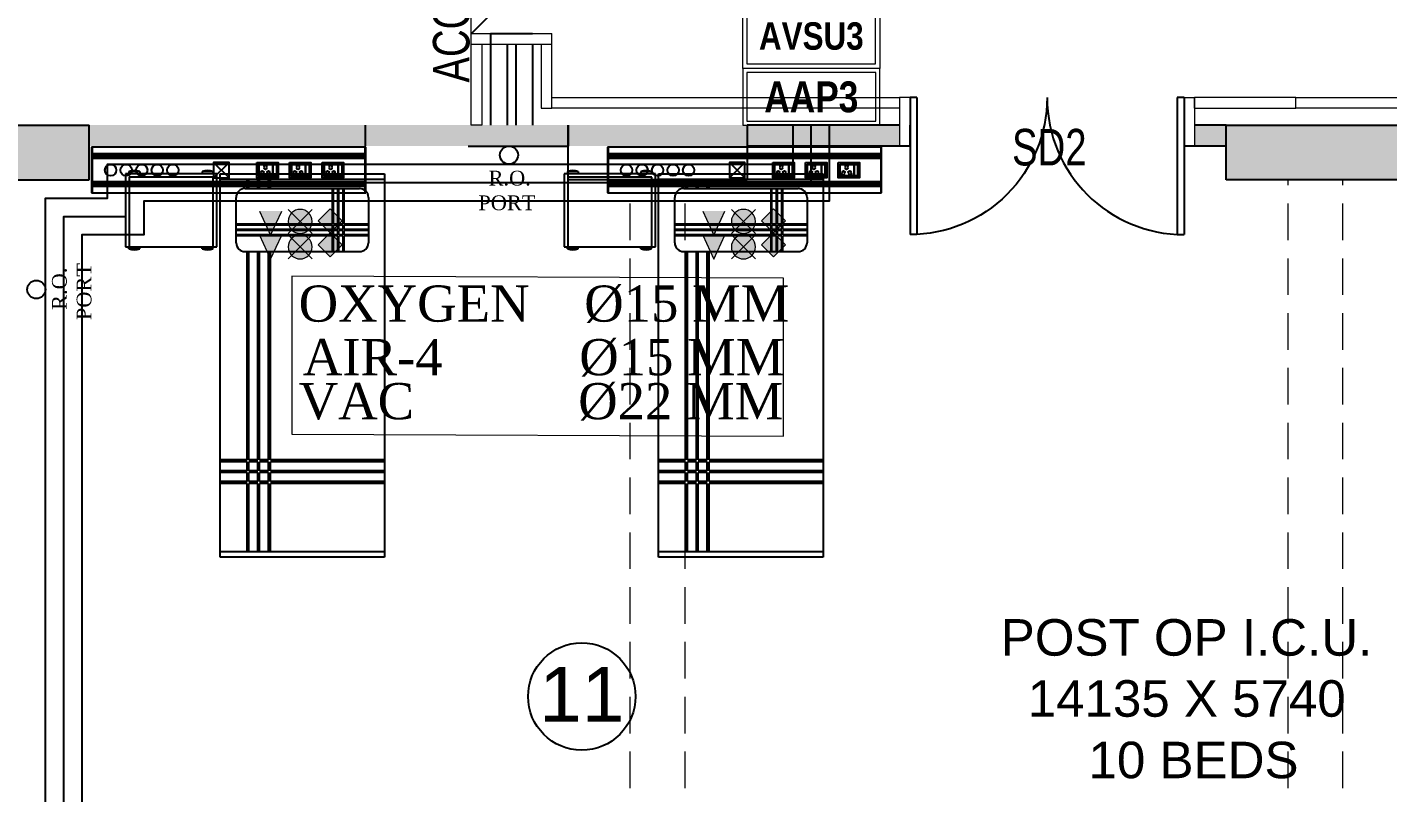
# Model space of a CAD drawing. Header units: metres. Extents: x 11749222 to 11901021, y -3863762 to -3708780.
# Drawn here: x 11797258 to 11804703, y -3828137 to -3823946 of the extents above; entities that cross this region are included whole.
import ezdxf
from ezdxf.enums import TextEntityAlignment as Align

# ---------------------------------------------------------------- set-up
doc = ezdxf.new("R2010")
doc.units = ezdxf.units.M
doc.header["$MEASUREMENT"] = 0
doc.linetypes.add('HIDDEN', pattern=[0.375, 0.25, -0.125])
doc.layers.get('0').update_dxf_attribs({"color": 251, "linetype": 'CONTINUOUS'})
for name, color, linetype, lineweight in [('0.0', 251, 'CONTINUOUS', 0), ('MEDI AIR-4', 6, 'CONTINUOUS', 25), ('MEDI O2', 3, 'CONTINUOUS', 25), ('MEDI VAC', 1, 'CONTINUOUS', 25), ('MGPS', 123, 'CONTINUOUS', 13), ('OT TEXT', 251, 'CONTINUOUS', 5), ('WALL PANEL', 7, 'CONTINUOUS', 15)]:
    doc.layers.add(name, color=color, linetype=linetype, lineweight=lineweight)
for name, color, linetype in [('BEAM', 251, 'CONTINUOUS'), ('HATCH', 251, 'CONTINUOUS'), ('HS', 251, 'CONTINUOUS'), ('MEDI AAP', 206, 'CONTINUOUS'), ('MEDI VB', 156, 'CONTINUOUS')]:
    doc.layers.add(name, color=color, linetype=linetype)
doc.styles.add('ARIAL', font='arial.ttf', dxfattribs={"width": 0.75})
doc.styles.add('Scale M 75', font='times.ttf', dxfattribs={"height": 125})
doc.styles.get("Standard").update_dxf_attribs({"font": 'arial.ttf'})
doc.styles.add('STYLE1', font='ARIALNB.TTF')

# ---------------------------------------------------------------- blocks, each defined once
blk = doc.blocks.new('A$C04586E02')
at = {"layer": 'MEDI AIR-4', "lineweight": 15}
h = blk.add_hatch(color=256, dxfattribs=at)
h.dxf.hatch_style = 1
h.paths.add_polyline_path([(2946, 1220), (1726, 0), (2946, -1220, 0.1989124), (3451, 0, 0.1989124)])
h.paths.add_polyline_path([(1726, 0), (505, -1220, 0.4142136), (2946, -1220)])
h.paths.add_polyline_path([(505, 1220, 0.1989124), (0, 0, 0.1989124), (505, -1220), (1726, 0)])
h.paths.add_polyline_path([(2946, 1220, 0.4142136), (505, 1220), (1726, 0)])
for p, q in [((0, 1726), (3451, -1726)), ((3451, 1726), (0, -1726))]:
    blk.add_line(p, q, dxfattribs=at)
blk.add_circle((1726, 0), 1726, dxfattribs=at)
blk = doc.blocks.new('A$C1A766040')
at = {"layer": 'MEDI VAC', "lineweight": 15}
h = blk.add_hatch(color=256, dxfattribs=at)
h.dxf.hatch_style = 1
h.paths.add_polyline_path([(1726, -1726), (3451, 0), (1726, 1726), (0, 0)])
for p, q in [((1726, 1726), (0, 0)), ((0, 0), (1726, -1726)), ((3451, 0), (1726, 1726)), ((1726, -1726), (3451, 0))]:
    blk.add_line(p, q, dxfattribs=at)
blk = doc.blocks.new('A$C6CEF60F2')
at = {"layer": 'MEDI O2', "lineweight": 15}
h = blk.add_hatch(color=256, dxfattribs=at)
h.dxf.hatch_style = 1
h.paths.add_polyline_path([(0, 1587), (0, -1587), (3451, 0)])
for p, q in [((0, 1587, 0), (3451, 0, 0)), ((3451, 0, 0), (0, -1587, 0))]:
    blk.add_line(p, q, dxfattribs=at)
blk = doc.blocks.new('A$C32ed8d13')
at = {"color": 196, "lineweight": -2, "ltscale": 30}
for p, q in [((1500.3, 250), (0, 250)), ((0, 250), (0, 0)), ((3, 250), (3, 0)), ((1497.3, 0), (1497.3, 250)), ((1500.3, 0), (1500.3, 250)), ((1497.3, 215.1), (3, 215.1)), ((1497.3, 211.6), (3, 211.6)), ((1497.3, 202.6), (3, 202.6)), ((1497.3, 201), (3, 201)), ((1497.3, 191.6), (3, 191.6)), ((1497.3, 188.1), (3, 188.1)), ((990.5, 156.7), (990.5, 93.3)), ((992.1, 156.7), (992.1, 93.3)), ((1011, 156.7), (1011, 93.3)), ((1169.2, 156.7), (1169.2, 93.3)), ((1170.8, 156.7), (1170.8, 93.3)), ((1189.7, 156.7), (1189.7, 93.3)), ((1347.9, 156.7), (1347.9, 93.3)), ((1349.5, 156.7), (1349.5, 93.3)), ((1368.4, 156.7), (1368.4, 93.3)), ((0, 0), (1500.3, 0)), ((1497.3, 61.9), (3, 61.9)), ((1497.3, 58.4), (3, 58.4)), ((1497.3, 49), (3, 49)), ((1497.3, 47.4), (3, 47.4)), ((1497.3, 38.4), (3, 38.4)), ((1497.3, 34.9), (3, 34.9))]:
    blk.add_line(p, q, dxfattribs=at)
for points in [[(667.4, 82.4), (752.4, 82.4), (752.4, 167.4), (667.4, 167.4)], [(914.8, 158.2), (1012.1, 158.2), (1012.1, 91.8), (914.8, 91.8)], [(1093.5, 158.2), (1190.8, 158.2), (1190.8, 91.8), (1093.5, 91.8)], [(1272.2, 158.2), (1369.5, 158.2), (1369.5, 91.8), (1272.2, 91.8)]]:
    blk.add_lwpolyline(points, close=True, dxfattribs=at)
for points in [[(752.4, 167.4), (667.4, 82.4)], [(667.4, 167.4), (752.4, 82.4)], [(904.6, 167.5), (1021.1, 167.5), (1021.1, 82.5), (904.6, 82.5), (904.6, 167.5)], [(990.5, 93.3), (916.4, 93.3), (916.4, 156.7), (990.5, 156.7)], [(992.1, 156.7), (1011, 156.7)], [(1083.3, 167.5), (1199.8, 167.5), (1199.8, 82.5), (1083.3, 82.5), (1083.3, 167.5)], [(1169.2, 93.3), (1095.1, 93.3), (1095.1, 156.7), (1169.2, 156.7)], [(1170.8, 156.7), (1189.7, 156.7)], [(1262, 167.5), (1378.5, 167.5), (1378.5, 82.5), (1262, 82.5), (1262, 167.5)], [(1347.9, 93.3), (1273.8, 93.3), (1273.8, 156.7), (1347.9, 156.7)], [(1349.5, 156.7), (1368.4, 156.7)], [(1011, 93.3), (992.1, 93.3)], [(1189.7, 93.3), (1170.8, 93.3)], [(1368.4, 93.3), (1349.5, 93.3)]]:
    blk.add_lwpolyline(points, dxfattribs=at)
for centre in [(104.2, 125), (189.2, 125), (274.2, 125), (359.2, 125), (444.2, 125)]:
    blk.add_circle(centre, 31, dxfattribs=at)
at = {"color": 196, "lineweight": -2, "ltscale": 30, "extrusion": (-1.18329e-30, -1.33227e-15, -1)}
for centre in [(950.9, 146.9), (1129.6, 146.9), (1308.3, 146.9)]:
    blk.add_ellipse(centre, major_axis=(4.77, 4.77), ratio=1, start_param=2.986247, end_param=8.009328, dxfattribs=at)
at = {"color": 196, "lineweight": -2, "ltscale": 30, "extrusion": (-7.88861e-31, -1.33227e-15, -1)}
for centre in [(930.5, 104.2), (1109.2, 104.2), (1287.9, 104.2)]:
    blk.add_ellipse(centre, major_axis=(4.77, 4.77), ratio=1, start_param=0.263361, end_param=5.282755, dxfattribs=at)
at = {"color": 196, "lineweight": -2, "ltscale": 30, "extrusion": (-3.9443e-31, -1.33227e-15, -1)}
for centre in [(934.9, 114.2), (1113.6, 114.2), (1292.3, 114.2)]:
    blk.add_ellipse(centre, major_axis=(-4.77, 4.77), ratio=1, start_param=4.97575, end_param=9.995144, dxfattribs=at)
at = {"color": 196, "lineweight": -2, "ltscale": 30, "extrusion": (-1.47911e-30, -1.33227e-15, -1)}
for centre in [(950.9, 136), (1129.6, 136), (1308.3, 136)]:
    blk.add_ellipse(centre, major_axis=(-4.77, 4.77), ratio=1, start_param=1.41545, end_param=6.438531, dxfattribs=at)
at = {"color": 196, "lineweight": -2, "ltscale": 30, "extrusion": (6.90253e-31, -1.33227e-15, -1)}
for centre in [(966.8, 114.2), (1145.5, 114.2)]:
    blk.add_ellipse(centre, major_axis=(4.77, 4.77), ratio=1, start_param=2.571226, end_param=7.59062, dxfattribs=at)
at = {"color": 196, "lineweight": -2, "ltscale": 30, "extrusion": (1.97215e-31, -1.33227e-15, -1)}
for centre, start_param, end_param in [((971.3, 104.2), -0.570366, 4.449028), ((1149.9, 104.2), -0.570366, 4.449028), ((1324.2, 114.2), 2.571226, 7.59062), ((1328.6, 104.2), -0.570366, 4.449028)]:
    blk.add_ellipse(centre, major_axis=(4.77, 4.77), ratio=1, start_param=start_param, end_param=end_param, dxfattribs=at)
blk = doc.blocks.new('A$C256F265E')
at = {"layer": 'MEDI AAP', "color": 165, "lineweight": 15, "ltscale": 0.8, "true_color": 0x5e67af, "elevation": 381.1}
blk.add_lwpolyline([(0, 0), (750, 0), (750, 308.6), (0, 308.6), (0, 0)], dxfattribs=at)
blk.add_lwpolyline([(728.7, 287.3), (21.3, 287.3), (21.3, 21.3), (728.7, 21.3)], close=True, dxfattribs=at)
at = {"layer": 'MEDI VB', "color": 5, "lineweight": 15, "ltscale": 0.8, "elevation": 381.1}
for points in [[(750, 308.6), (0, 308.6), (0, 665.8), (750, 665.8)], [(725.3, 333.3), (24.7, 333.3), (24.7, 641.1), (725.3, 641.1)]]:
    blk.add_lwpolyline(points, close=True, dxfattribs=at)
at = {"layer": 'MEDI AAP', "color": 165, "lineweight": 15, "true_color": 0x5e67af, "style": 'STYLE1'}
blk.add_text('AAP3', height=168.51, rotation=0, dxfattribs=at).set_placement((375, 154.3, 381.1), align=Align.MIDDLE_CENTER)
at = {"layer": 'MEDI VB', "color": 5, "lineweight": 15, "ltscale": 0.8, "style": 'STYLE1'}
blk.add_text('AVSU3', height=150, rotation=0, dxfattribs=at).set_placement((375, 487.2, 381.1), align=Align.MIDDLE_CENTER)

msp = doc.modelspace()

# ---------------------------------------------------------------- hatches: boundary and pattern name
at = {"layer": 'HATCH', "ltscale": 500}
h = msp.add_hatch(color=251, dxfattribs=at)
h.dxf.hatch_style = 1
h.paths.add_polyline_path([(11782733.1, -3820581.8), (11783033.1, -3820581.8), (11783033.1, -3821481.8), (11782733.1, -3821481.8)])
h.paths.add_polyline_path([(11826143.1, -3824446.8), (11827043.1, -3824446.8), (11827043.1, -3824746.8), (11826143.1, -3824746.8)])
h.paths.add_polyline_path([(11800558.1, -3830511.8), (11800858.1, -3830511.8), (11800858.1, -3831411.8), (11800558.1, -3831411.8)])
h.paths.add_polyline_path([(11822943.1, -3830511.8), (11823543.1, -3830511.8), (11823543.1, -3830811.8), (11822943.1, -3830811.8)])
h.paths.add_polyline_path([(11779303.1, -3812391.8), (11780053.1, -3812391.8), (11780053.1, -3812691.8), (11779303.1, -3812691.8)])
h.paths.add_polyline_path([(11779303.1, -3815921.8), (11780203.1, -3815921.8), (11780203.1, -3816221.8), (11779303.1, -3816221.8)])
h.paths.add_polyline_path([(11816284.8, -3830411.8), (11817113.1, -3830411.8), (11817113.1, -3830711.8), (11816284.8, -3830711.8)])
h.paths.add_polyline_path([(11792528.1, -3829811.8), (11792828.1, -3829811.8), (11792828.1, -3830711.8), (11792528.1, -3830711.8)])
h.paths.add_polyline_path([(11786358.1, -3829961.8), (11786658.1, -3829961.8), (11786658.1, -3830711.8), (11786358.1, -3830711.8)])
h.paths.add_polyline_path([(11786033.1, -3830736.8), (11786333.1, -3830736.8), (11786333.1, -3831486.8), (11786033.1, -3831486.8)])
h.paths.add_polyline_path([(11779303.1, -3801521.8), (11780053.1, -3801521.8), (11780053.1, -3801821.8), (11779303.1, -3801821.8)])
h.paths.add_polyline_path([(11826143.1, -3801521.8), (11827043.1, -3801521.8), (11827043.1, -3801821.8), (11826143.1, -3801821.8)])
h.paths.add_polyline_path([(11779203.1, -3820581.8), (11779503.1, -3820581.8), (11779503.1, -3821481.8), (11779203.1, -3821481.8)])
h.paths.add_polyline_path([(11786033.1, -3829961.8), (11786333.1, -3829961.8), (11786333.1, -3830711.8), (11786033.1, -3830711.8)])
h.paths.add_polyline_path([(11826043.1, -3787791.8), (11826343.1, -3787791.8), (11826343.1, -3786813.5), (11826043.1, -3786813.5)])
h.paths.add_polyline_path([(11779303.1, -3808791.8), (11780053.1, -3808791.8), (11780053.1, -3809091.8), (11779303.1, -3809091.8)])
h.paths.add_polyline_path([(11807758.1, -3830511.8), (11808058.1, -3830511.8), (11808058.1, -3831411.8), (11807758.1, -3831411.8)])
h.paths.add_polyline_path([(11826143.1, -3781561.8), (11827043.1, -3781561.8), (11827043.1, -3781861.8), (11826143.1, -3781861.8)])
h.paths.add_polyline_path([(11826143.1, -3797921.8), (11827043.1, -3797921.8), (11827043.1, -3798221.8), (11826143.1, -3798221.8)])
h.paths.add_polyline_path([(11779303.1, -3805191.8), (11780053.1, -3805191.8), (11780053.1, -3805491.8), (11779303.1, -3805491.8)])
h.paths.add_polyline_path([(11811358.1, -3824481.8), (11811658.1, -3824481.8), (11811658.1, -3825381.8), (11811358.1, -3825381.8)])
h.paths.add_polyline_path([(11826143.1, -3805191.8), (11827043.1, -3805191.8), (11827043.1, -3805491.8), (11826143.1, -3805491.8)])
h.paths.add_polyline_path([(11784348.1, -3790791.8), (11784648.1, -3790791.8), (11784648.1, -3791391.8), (11784348.1, -3791391.8)])
h.paths.add_polyline_path([(11779303.1, -3790791.8), (11780203.1, -3790791.8), (11780203.1, -3791091.8), (11779303.1, -3791091.8)])
h.paths.add_polyline_path([(11826143.1, -3790791.8), (11826943.1, -3790791.8), (11826943.1, -3791091.8), (11826143.1, -3791091.8)])
h.paths.add_polyline_path([(11822943.1, -3819521.8), (11823642, -3819521.8), (11823642, -3819821.8), (11822943.1, -3819821.8)])
h.paths.add_polyline_path([(11820113.1, -3830411.8), (11820941.3, -3830411.8), (11820941.3, -3830711.8), (11820113.1, -3830711.8)])
h.paths.add_polyline_path([(11826143.1, -3812391.8), (11827043.1, -3812391.8), (11827043.1, -3812691.8), (11826143.1, -3812691.8)])
h.paths.add_polyline_path([(11784348.1, -3787191.8), (11784648.1, -3787191.8), (11784648.1, -3787791.8), (11784348.1, -3787791.8)])
h.paths.add_polyline_path([(11784673.1, -3787191.8), (11784973.1, -3787191.8), (11784973.1, -3787791.8), (11784673.1, -3787791.8)])
h.paths.add_polyline_path([(11780683.1, -3786891.8), (11780983.1, -3786891.8), (11780983.1, -3787791.8), (11780683.1, -3787791.8)])
h.paths.add_polyline_path([(11826143.1, -3830411.8), (11827043.1, -3830411.8), (11827043.1, -3830711.8), (11826143.1, -3830711.8)])
h.paths.add_polyline_path([(11798793.1, -3779261.8), (11799093.1, -3779261.8), (11799093.1, -3780161.8), (11798793.1, -3780161.8)])
h.paths.add_polyline_path([(11804823.1, -3779261.8), (11805123.1, -3779261.8), (11805123.1, -3780161.8), (11804823.1, -3780161.8)])
h.paths.add_polyline_path([(11782733.1, -3829961.8), (11783033.1, -3829961.8), (11783033.1, -3830711.8), (11782733.1, -3830711.8)])
h.paths.add_polyline_path([(11784673.1, -3790791.8), (11784973.1, -3790791.8), (11784973.1, -3791391.8), (11784673.1, -3791391.8)])
h.paths.add_polyline_path([(11795493.1, -3779261.8), (11795793.1, -3779261.8), (11795793.1, -3780161.8), (11795493.1, -3780161.8)])
h.paths.add_polyline_path([(11780683.1, -3781011.8), (11780983.1, -3781011.8), (11780983.1, -3781761.8), (11780683.1, -3781761.8)])
h.paths.add_polyline_path([(11784348.1, -3794391.8), (11784648.1, -3794391.8), (11784648.1, -3794991.8), (11784348.1, -3794991.8)])
h.paths.add_polyline_path([(11784673.1, -3794991.8), (11784973.1, -3794991.8), (11784973.1, -3794391.8), (11784673.1, -3794391.8)])
h.paths.add_polyline_path([(11782733.1, -3815471.8), (11783033.1, -3815471.8), (11783033.1, -3816221.8), (11782733.1, -3816221.8)])
h.paths.add_polyline_path([(11784348.1, -3781011.8), (11784648.1, -3781011.8), (11784648.1, -3781761.8), (11784348.1, -3781761.8)])
h.paths.add_polyline_path([(11782283.1, -3830736.8), (11783033.1, -3830736.8), (11783033.1, -3831036.8), (11782283.1, -3831036.8)])
h.paths.add_polyline_path([(11811358.1, -3830511.8), (11811658.1, -3830511.8), (11811658.1, -3831411.8), (11811358.1, -3831411.8)])
h.paths.add_polyline_path([(11782733.1, -3824481.8), (11783033.1, -3824481.8), (11783033.1, -3825231.8), (11782733.1, -3825231.8)])
h.paths.add_polyline_path([(11804158.1, -3830511.8), (11804458.1, -3830511.8), (11804458.1, -3831411.8), (11804158.1, -3831411.8)])
h.paths.add_polyline_path([(11826143.1, -3794391.8), (11827043.1, -3794391.8), (11827043.1, -3794691.8), (11826143.1, -3794691.8)])
h.paths.add_polyline_path([(11779303.1, -3797921.8), (11780053.1, -3797921.8), (11780053.1, -3798221.8), (11779303.1, -3798221.8)])
h.paths.add_polyline_path([(11820113.1, -3830736.8), (11820713.1, -3830736.8), (11820713.1, -3831036.8), (11820113.1, -3831036.8)])
h.paths.add_polyline_path([(11779028.1, -3830736.8), (11779778.1, -3830736.8), (11779778.1, -3831036.8), (11779028.1, -3831036.8)])
h.paths.add_polyline_path([(11816513.1, -3830736.8), (11817113.1, -3830736.8), (11817113.1, -3831036.8), (11816513.1, -3831036.8)])
h.paths.add_polyline_path([(11780203.1, -3794391.8), (11779303.1, -3794391.8), (11779303.1, -3794691.8), (11780203.1, -3794691.8)])
h.paths.add_polyline_path([(11792528.1, -3824481.8), (11792828.1, -3824481.8), (11792828.1, -3825381.8), (11792528.1, -3825381.8)])
h.paths.add_polyline_path([(11796958.1, -3830511.8), (11797258.1, -3830511.8), (11797258.1, -3831411.8), (11796958.1, -3831411.8)])
h.paths.add_polyline_path([(11816813.1, -3824481.8), (11817113.1, -3824481.8), (11817113.1, -3825381.8), (11816813.1, -3825381.8)])
h.paths.add_polyline_path([(11826143.1, -3815921.8), (11827043.1, -3815921.8), (11827043.1, -3816221.8), (11826143.1, -3816221.8)])
h.paths.add_polyline_path([(11826143.1, -3821181.8), (11827121.3, -3821181.8), (11827121.3, -3821481.8), (11826143.1, -3821481.8)])
h.paths.add_polyline_path([(11787103.1, -3780861.8), (11787403.1, -3780861.8), (11787403.1, -3781761.8), (11787103.1, -3781761.8)])
edge = h.paths.add_edge_path()
edge.add_line((11807608.1, -3780861.8), (11807608.1, -3781761.8))
edge.add_line((11820113.1, -3821481.8), (11821091.3, -3821481.8))
edge.add_line((11786033.1, -3815471.8), (11786033.1, -3816221.8))
edge.add_line((11807908.1, -3787791.8), (11807908.1, -3786891.8))
edge.add_line((11786333.1, -3825231.8), (11786333.1, -3824481.8))
edge.add_line((11786358.1, -3824481.8), (11786358.1, -3825231.8))
h.paths.add_polyline_path([(11804823.1, -3821181.8), (11805723.1, -3821181.8), (11805723.1, -3821481.8), (11804823.1, -3821481.8)], flags=17)
h.paths.add_polyline_path([(11789463.1, -3820581.8), (11789763.1, -3820581.8), (11789763.1, -3821481.8), (11789463.1, -3821481.8)], flags=17)
h.paths.add_polyline_path([(11786358.1, -3820731.8), (11786658.1, -3820731.8), (11786658.1, -3821481.8), (11786358.1, -3821481.8)], flags=17)
h.paths.add_polyline_path([(11786358.1, -3824481.8), (11786658.1, -3824481.8), (11786658.1, -3825231.8), (11786358.1, -3825231.8)], flags=17)
h.paths.add_polyline_path([(11794814.8, -3821181.8), (11795793.1, -3821181.8), (11795793.1, -3821481.8), (11794814.8, -3821481.8)], flags=17)
h.paths.add_polyline_path([(11796618.9, -3824481.8), (11797597.2, -3824481.8), (11797597.2, -3824781.8), (11796618.9, -3824781.8)], flags=17)
h.paths.add_polyline_path([(11810183.1, -3821181.8), (11811083.1, -3821181.8), (11811083.1, -3821481.8), (11810183.1, -3821481.8)], flags=17)
h.paths.add_polyline_path([(11798793.1, -3821181.8), (11799771.3, -3821181.8), (11799771.3, -3821481.8), (11798793.1, -3821481.8)], flags=17)
h.paths.add_polyline_path([(11816213.1, -3821181.8), (11817113.1, -3821181.8), (11817113.1, -3821481.8), (11816213.1, -3821481.8)], flags=17)
h.paths.add_polyline_path([(11786033.1, -3820731.8), (11786333.1, -3820731.8), (11786333.1, -3821481.8), (11786033.1, -3821481.8)], flags=17)
h.paths.add_polyline_path([(11786033.1, -3824481.8), (11786333.1, -3824481.8), (11786333.1, -3825231.8), (11786033.1, -3825231.8)], flags=17)
h.paths.add_polyline_path([(11810183.1, -3794391.8), (11811083.1, -3794391.8), (11811083.1, -3794691.8), (11810183.1, -3794691.8)], flags=17)
h.paths.add_polyline_path([(11804823.1, -3787191.8), (11805123.1, -3787191.8), (11805123.1, -3787791.8), (11804823.1, -3787791.8)], flags=16)
h.paths.add_polyline_path([(11804823.1, -3801521.8), (11805723.1, -3801521.8), (11805723.1, -3801821.8), (11804823.1, -3801821.8)], flags=17)
h.paths.add_polyline_path([(11801593.1, -3785331.8), (11802193.1, -3785331.8), (11802193.1, -3785631.8), (11801593.1, -3785631.8)], flags=17)
h.paths.add_polyline_path([(11801593.1, -3787491.8), (11802193.1, -3787491.8), (11802193.1, -3787791.8), (11801593.1, -3787791.8)], flags=16)
h.paths.add_polyline_path([(11810183.1, -3815921.8), (11811083.1, -3815921.8), (11811083.1, -3816221.8), (11810183.1, -3816221.8)], flags=17)
h.paths.add_polyline_path([(11786033.1, -3815471.8), (11786333.1, -3815471.8), (11786333.1, -3816221.8), (11786033.1, -3816221.8)], flags=17)
h.paths.add_polyline_path([(11795793.1, -3805491.8), (11794893.1, -3805491.8), (11794893.1, -3805191.8), (11795793.1, -3805191.8)], flags=17)
h.paths.add_polyline_path([(11788863.1, -3812391.8), (11789763.1, -3812391.8), (11789763.1, -3812691.8), (11788863.1, -3812691.8)], flags=17)
h.paths.add_polyline_path([(11795493.1, -3815621.8), (11795793.1, -3815621.8), (11795793.1, -3816521.8), (11795493.1, -3816521.8)], flags=17)
h.paths.add_polyline_path([(11788863.1, -3815921.8), (11789763.1, -3815921.8), (11789763.1, -3816221.8), (11788863.1, -3816221.8)], flags=17)
h.paths.add_polyline_path([(11804823.1, -3812391.8), (11805723.1, -3812391.8), (11805723.1, -3812691.8), (11804823.1, -3812691.8)], flags=17)
h.paths.add_polyline_path([(11786358.1, -3815471.8), (11786658.1, -3815471.8), (11786658.1, -3816221.8), (11786358.1, -3816221.8)], flags=17)
h.paths.add_polyline_path([(11788863.1, -3808791.8), (11789763.1, -3808791.8), (11789763.1, -3809091.8), (11788863.1, -3809091.8)], flags=17)
h.paths.add_polyline_path([(11810183.1, -3797921.8), (11811083.1, -3797921.8), (11811083.1, -3798221.8), (11810183.1, -3798221.8)], flags=17)
h.paths.add_polyline_path([(11810183.1, -3808791.8), (11811083.1, -3808791.8), (11811083.1, -3809091.8), (11810183.1, -3809091.8)], flags=17)
h.paths.add_polyline_path([(11810183.1, -3805191.8), (11811083.1, -3805191.8), (11811083.1, -3805491.8), (11810183.1, -3805491.8)], flags=17)
h.paths.add_polyline_path([(11813683.1, -3819521.8), (11814283.1, -3819521.8), (11814283.1, -3819821.8), (11813683.1, -3819821.8)], flags=17)
h.paths.add_polyline_path([(11820113.1, -3801521.8), (11821013.1, -3801521.8), (11821013.1, -3801821.8), (11820113.1, -3801821.8)], flags=17)
h.paths.add_polyline_path([(11816213.1, -3801521.8), (11817113.1, -3801521.8), (11817113.1, -3801821.8), (11816213.1, -3801821.8)], flags=17)
h.paths.add_polyline_path([(11798793.1, -3808491.8), (11799093.1, -3808491.8), (11799093.1, -3809391.8), (11798793.1, -3809391.8)], flags=17)
h.paths.add_polyline_path([(11804823.1, -3808791.8), (11805723.1, -3808791.8), (11805723.1, -3809091.8), (11804823.1, -3809091.8)], flags=17)
h.paths.add_polyline_path([(11820113.1, -3821181.8), (11821091.3, -3821181.8), (11821091.3, -3821481.8), (11820113.1, -3821481.8)], flags=17)
h.paths.add_polyline_path([(11795493.1, -3808491.8), (11795793.1, -3808491.8), (11795793.1, -3809391.8), (11795493.1, -3809391.8)], flags=17)
h.paths.add_polyline_path([(11816813.1, -3808491.8), (11817113.1, -3808491.8), (11817113.1, -3809391.8), (11816813.1, -3809391.8)], flags=17)
h.paths.add_polyline_path([(11798793.1, -3801521.8), (11799693.1, -3801521.8), (11799693.1, -3801821.8), (11798793.1, -3801821.8)], flags=17)
h.paths.add_polyline_path([(11811910.6, -3787491.8), (11812810.6, -3787491.8), (11812810.6, -3787791.8), (11811910.6, -3787791.8)], flags=17)
h.paths.add_polyline_path([(11816213.1, -3787491.8), (11817113.1, -3787491.8), (11817113.1, -3787791.8), (11816213.1, -3787791.8)], flags=17)
h.paths.add_polyline_path([(11820113.1, -3787491.8), (11821013.1, -3787491.8), (11821013.1, -3787791.8), (11820113.1, -3787791.8)], flags=17)
h.paths.add_polyline_path([(11804823.1, -3805191.8), (11805723.1, -3805191.8), (11805723.1, -3805491.8), (11804823.1, -3805491.8)], flags=17)
h.paths.add_polyline_path([(11798793.1, -3805191.8), (11799693.1, -3805191.8), (11799693.1, -3805491.8), (11798793.1, -3805491.8)], flags=17)
h.paths.add_polyline_path([(11792363.1, -3819521.8), (11792963.1, -3819521.8), (11792963.1, -3819821.8), (11792363.1, -3819821.8)], flags=17)
h.paths.add_polyline_path([(11804823.1, -3794391.8), (11805723.1, -3794391.8), (11805723.1, -3794691.8), (11804823.1, -3794691.8)], flags=17)
h.paths.add_polyline_path([(11788863.1, -3805191.8), (11789763.1, -3805191.8), (11789763.1, -3805491.8), (11788863.1, -3805491.8)], flags=17)
h.paths.add_polyline_path([(11820113.1, -3805191.8), (11821013.1, -3805191.8), (11821013.1, -3805491.8), (11820113.1, -3805491.8)], flags=17)
h.paths.add_polyline_path([(11816213.1, -3805191.8), (11817113.1, -3805191.8), (11817113.1, -3805491.8), (11816213.1, -3805491.8)], flags=17)
h.paths.add_polyline_path([(11820113.1, -3808491.8), (11820413.1, -3808491.8), (11820413.1, -3809391.8), (11820113.1, -3809391.8)], flags=17)
h.paths.add_polyline_path([(11798793.1, -3812091.8), (11799093.1, -3812091.8), (11799093.1, -3812991.8), (11798793.1, -3812991.8)], flags=17)
h.paths.add_polyline_path([(11820113.1, -3815621.8), (11820413.1, -3815621.8), (11820413.1, -3816521.8), (11820113.1, -3816521.8)], flags=17)
h.paths.add_polyline_path([(11804823.1, -3797921.8), (11805723.1, -3797921.8), (11805723.1, -3798221.8), (11804823.1, -3798221.8)], flags=17)
h.paths.add_polyline_path([(11816813.1, -3797621.8), (11817113.1, -3797621.8), (11817113.1, -3798521.8), (11816813.1, -3798521.8)], flags=17)
h.paths.add_polyline_path([(11820113.1, -3797621.8), (11820413.1, -3797621.8), (11820413.1, -3798521.8), (11820113.1, -3798521.8)], flags=17)
h.paths.add_polyline_path([(11794893.1, -3801521.8), (11795793.1, -3801521.8), (11795793.1, -3801821.8), (11794893.1, -3801821.8)], flags=17)
h.paths.add_polyline_path([(11809987.8, -3801521.6), (11811083.1, -3801521.8), (11811083.1, -3801821.8), (11809987.8, -3801821.6)], flags=17)
h.paths.add_polyline_path([(11788863.1, -3801521.8), (11789763.1, -3801521.8), (11789763.1, -3801821.8), (11788863.1, -3801821.8)], flags=17)
h.paths.add_polyline_path([(11803818.9, -3824481.8), (11804797.2, -3824481.8), (11804797.2, -3824781.8), (11803818.9, -3824781.8)], flags=17)
h.paths.add_polyline_path([(11795493.1, -3812091.8), (11795793.1, -3812091.8), (11795793.1, -3812991.8), (11795493.1, -3812991.8)], flags=17)
h.paths.add_polyline_path([(11791348.1, -3781761.8), (11791648.1, -3781761.8), (11791648.1, -3780961.8), (11791348.1, -3780961.8)], flags=17)
h.paths.add_polyline_path([(11820113.1, -3794091.8), (11820413.1, -3794091.8), (11820413.1, -3794991.8), (11820113.1, -3794991.8)], flags=17)
h.paths.add_polyline_path([(11795493.1, -3784731.8), (11795793.1, -3784731.8), (11795793.1, -3785631.8), (11795493.1, -3785631.8)], flags=17)
h.paths.add_polyline_path([(11810183.1, -3790791.8), (11811083.1, -3790791.8), (11811083.1, -3791091.8), (11810183.1, -3791091.8)], flags=17)
h.paths.add_polyline_path([(11804823.1, -3784731.8), (11805123.1, -3784731.8), (11805123.1, -3785631.8), (11804823.1, -3785631.8)], flags=17)
h.paths.add_polyline_path([(11791348.1, -3786891.8), (11791648.1, -3786891.8), (11791648.1, -3787791.8), (11791348.1, -3787791.8)], flags=17)
h.paths.add_polyline_path([(11807608.1, -3786891.8), (11807908.1, -3786891.8), (11807908.1, -3787791.8), (11807608.1, -3787791.8)], flags=16)
h.paths.add_polyline_path([(11788863.1, -3790791.8), (11789763.1, -3790791.8), (11789763.1, -3791091.8), (11788863.1, -3791091.8)], flags=17)
h.paths.add_polyline_path([(11798793.1, -3790791.8), (11799438.1, -3790791.8), (11799438.1, -3791091.8), (11798793.1, -3791091.8)], flags=17)
h.paths.add_polyline_path([(11787103.1, -3786891.8), (11787403.1, -3786891.8), (11787403.1, -3787791.8), (11787103.1, -3787791.8)], flags=17)
h.paths.add_polyline_path([(11816813.1, -3780861.8), (11817113.1, -3780861.8), (11817113.1, -3781761.8), (11816813.1, -3781761.8)], flags=17)
h.paths.add_polyline_path([(11795493.1, -3786891.8), (11795793.1, -3786891.8), (11795793.1, -3787791.8), (11795493.1, -3787791.8)], flags=17)
h.paths.add_polyline_path([(11812210.6, -3780861.8), (11812510.6, -3780861.8), (11812510.6, -3781761.8), (11812210.6, -3781761.8)], flags=17)
h.paths.add_polyline_path([(11820113.1, -3790791.8), (11821013.1, -3790791.8), (11821013.1, -3791091.8), (11820113.1, -3791091.8)], flags=17)
h.paths.add_polyline_path([(11795493.1, -3797621.8), (11795793.1, -3797621.8), (11795793.1, -3798521.8), (11795493.1, -3798521.8)], flags=17)
h.paths.add_polyline_path([(11788863.1, -3794391.8), (11789763.1, -3794391.8), (11789763.1, -3794691.8), (11788863.1, -3794691.8)], flags=17)
h.paths.add_polyline_path([(11807608.1, -3780861.8), (11807908.1, -3780861.8), (11807908.1, -3781761.8), (11807608.1, -3781761.8)], flags=17)
h.paths.add_polyline_path([(11816213.1, -3790791.8), (11817113.1, -3790791.8), (11817113.1, -3791091.8), (11816213.1, -3791091.8)], flags=17)
h.paths.add_polyline_path([(11820113.1, -3780861.8), (11820413.1, -3780861.8), (11820413.1, -3781761.8), (11820113.1, -3781761.8)], flags=17)
h.paths.add_polyline_path([(11807418.9, -3824481.8), (11808397.2, -3824481.8), (11808397.2, -3824781.8), (11807418.9, -3824781.8)], flags=17)
h.paths.add_polyline_path([(11804823.1, -3790791.8), (11805723.1, -3790791.8), (11805723.1, -3791091.8), (11804823.1, -3791091.8)], flags=17)
h.paths.add_polyline_path([(11804823.1, -3815921.8), (11805723.1, -3815921.8), (11805723.1, -3816221.8), (11804823.1, -3816221.8)], flags=17)
h.paths.add_polyline_path([(11798793.1, -3794091.8), (11799093.1, -3794091.8), (11799093.1, -3794991.8), (11798793.1, -3794991.8)], flags=17)
h.paths.add_polyline_path([(11810183.1, -3812391.8), (11811083.1, -3812391.8), (11811083.1, -3812691.8), (11810183.1, -3812691.8)], flags=17)
h.paths.add_polyline_path([(11795493.1, -3794991.8), (11795793.1, -3794991.8), (11795793.1, -3794094.2), (11795493.1, -3794094.2)], flags=17)
h.paths.add_polyline_path([(11816813.1, -3812091.8), (11817113.1, -3812091.8), (11817113.1, -3812991.8), (11816813.1, -3812991.8)], flags=17)
h.paths.add_polyline_path([(11798793.1, -3815621.8), (11799093.1, -3815621.8), (11799093.1, -3816521.8), (11798793.1, -3816521.8)], flags=17)
h.paths.add_polyline_path([(11820113.1, -3812091.8), (11820413.1, -3812091.8), (11820413.1, -3812991.8), (11820113.1, -3812991.8)], flags=17)
h.paths.add_polyline_path([(11794814.8, -3790791.8), (11795793.1, -3790791.8), (11795793.1, -3791091.8), (11794814.8, -3791091.8)], flags=17)
h.paths.add_polyline_path([(11816813.1, -3815621.8), (11817113.1, -3815621.8), (11817113.1, -3816521.8), (11816813.1, -3816521.8)], flags=17)
h.paths.add_polyline_path([(11798793.1, -3797621.8), (11799093.1, -3797621.8), (11799093.1, -3798521.8), (11798793.1, -3798521.8)], flags=17)
h.paths.add_polyline_path([(11788863.1, -3797921.8), (11789763.1, -3797921.8), (11789763.1, -3798221.8), (11788863.1, -3798221.8)], flags=17)
h.paths.add_polyline_path([(11816813.1, -3794091.8), (11817113.1, -3794091.8), (11817113.1, -3794991.8), (11816813.1, -3794991.8)], flags=17)
h.paths.add_polyline_path([(11820413.1, -3824539), (11820113.1, -3824539), (11820113.1, -3825460.1), (11820413.1, -3825460.1)])
at = {"layer": 'HS', "lineweight": -3, "ltscale": 500}
h = msp.add_hatch(color=256, dxfattribs=at)
h.dxf.hatch_style = 1
h.paths.add_polyline_path([(11801197.2, -3824481.8), (11799109.9, -3824481.8), (11799109.9, -3824596.8), (11801197.2, -3824596.8)])
h.paths.add_polyline_path([(11799109.9, -3824481.8), (11797597.2, -3824481.8), (11797597.2, -3824596.8), (11799109.9, -3824596.8)])
h = msp.add_hatch(color=256, dxfattribs=at)
h.dxf.hatch_style = 1
h.paths.add_polyline_path([(11802088.9, -3824596.8), (11802060.4, -3824596.8), (11802088.9, -3824596.8)])
h.paths.add_polyline_path([(11802088.9, -3824481.8), (11802088.9, -3824596.8), (11802088.9, -3824481.8)])
h.paths.add_polyline_path([(11802031.8, -3824596.8), (11802031.8, -3824481.8), (11801197.2, -3824481.8), (11801197.2, -3824596.8)])
h = msp.add_hatch(color=256, dxfattribs=at)
h.dxf.hatch_style = 1
h.paths.add_polyline_path([(11803646.1, -3824481.8), (11803646.1, -3824596.8), (11803818.9, -3824596.8), (11803818.9, -3824481.8)])

# ---------------------------------------------------------------- linework, layer by layer
at = {"lineweight": 25}
for p, q in [((11799687.3, -3823982.7), (11800394.4, -3823275.6)), ((11799793.1, -3823981.8), (11799793.1, -3824481.8)), ((11799793.1, -3823981.8), (11800023.1, -3823981.8)), ((11799885.1, -3824039), (11799885.1, -3824481.8)), ((11799931.1, -3824039), (11799931.1, -3824481.8)), ((11800023.1, -3824039), (11800023.1, -3824481.8)), ((11802088.9, -3824331.8), (11802088.9, -3825081.8)), ((11802126.4, -3824331.8), (11802126.4, -3825080.9)), ((11803551.4, -3824331.8), (11803551.4, -3825080.9)), ((11803588.9, -3824331.8), (11803588.9, -3825081.8)), ((11792828.1, -3824481.8), (11797597.2, -3824481.8)), ((11797597.2, -3824781.8), (11797597.2, -3824481.8)), ((11800218.9, -3824481.8), (11800218.9, -3824596.8)), ((11802031.8, -3824481.8), (11801197.2, -3824481.8)), ((11802088.9, -3824596.8), (11802088.9, -3824481.8)), ((11802088.9, -3824481.8), (11802088.9, -3824596.8)), ((11803818.9, -3824481.8), (11803646.1, -3824481.8)), ((11799670.9, -3824596.8), (11800218.9, -3824596.8)), ((11802088.9, -3824596.8), (11801197.2, -3824596.8)), ((11803818.9, -3824596.8), (11803588.9, -3824596.8)), ((11796618.9, -3824781.8), (11797597.2, -3824781.8)), ((11798295.8, -3824748.2), (11797795.8, -3824748.2)), ((11797795.8, -3824748.2), (11797795.8, -3825148.2)), ((11797873.7, -3824736), (11797814.6, -3824736)), ((11797814.6, -3824736), (11797814.6, -3824748.2)), ((11798276.1, -3824767.9), (11797815.5, -3824767.9)), ((11797815.5, -3824767.9), (11797815.5, -3825148.2)), ((11797873.7, -3824736), (11797873.7, -3824748.2)), ((11798274.7, -3824736), (11798215.6, -3824736)), ((11798215.6, -3824736), (11798215.6, -3824748.2)), ((11798274.7, -3824736), (11798274.7, -3824748.2)), ((11798276.1, -3825148.2), (11798276.1, -3824767.9)), ((11798295.8, -3825148.2), (11798295.8, -3824748.2)), ((11798313.3, -3826848.2), (11798313.3, -3824748.2)), ((11798313.3, -3824748.2), (11799213.3, -3824748.2)), ((11798313.3, -3824777.7), (11799213.3, -3824777.7)), ((11799213.3, -3824748.2), (11799213.3, -3826848.2)), ((11800695.8, -3824748.2), (11800195.8, -3824748.2)), ((11800195.8, -3824748.2), (11800195.8, -3825148.2)), ((11800273.7, -3824736), (11800214.6, -3824736)), ((11800214.6, -3824736), (11800214.6, -3824748.2)), ((11800676.1, -3824767.9), (11800215.5, -3824767.9)), ((11800215.5, -3824767.9), (11800215.5, -3825148.2)), ((11800273.7, -3824736), (11800273.7, -3824748.2)), ((11800674.7, -3824736), (11800615.7, -3824736)), ((11800615.7, -3824736), (11800615.7, -3824748.2)), ((11800674.7, -3824736), (11800674.7, -3824748.2)), ((11800676.1, -3825148.2), (11800676.1, -3824767.9)), ((11800695.8, -3825148.2), (11800695.8, -3824748.2)), ((11800713.3, -3826848.2), (11800713.3, -3824748.2)), ((11800713.3, -3824748.2), (11801613.3, -3824748.2)), ((11800713.3, -3824777.7), (11801613.3, -3824777.7)), ((11801613.3, -3824748.2), (11801613.3, -3826848.2)), ((11798450.6, -3824829.2), (11799076, -3824829.2)), ((11800850.6, -3824829.2), (11801476, -3824829.2)), ((11798401.4, -3825125.9), (11798401.4, -3824878.5)), ((11799125.2, -3824878.5), (11799125.2, -3825125.9)), ((11800801.4, -3825125.9), (11800801.4, -3824878.5)), ((11801525.2, -3824878.5), (11801525.2, -3825125.9)), ((11797795.8, -3825148.2), (11798295.8, -3825148.2)), ((11797814.6, -3825160.4), (11797814.6, -3825148.2)), ((11797873.7, -3825160.4), (11797873.7, -3825148.2)), ((11798215.6, -3825160.4), (11798215.6, -3825148.2)), ((11798274.7, -3825160.4), (11798274.7, -3825148.2)), ((11800195.8, -3825148.2), (11800695.8, -3825148.2)), ((11800214.6, -3825160.4), (11800214.6, -3825148.2)), ((11800273.7, -3825160.4), (11800273.7, -3825148.2)), ((11800615.7, -3825160.4), (11800615.7, -3825148.2)), ((11800674.7, -3825160.4), (11800674.7, -3825148.2)), ((11797873.7, -3825160.4), (11797814.6, -3825160.4)), ((11798274.7, -3825160.4), (11798215.6, -3825160.4)), ((11798450.6, -3825175.1), (11799076, -3825175.1)), ((11800273.7, -3825160.4), (11800214.6, -3825160.4)), ((11800674.7, -3825160.4), (11800615.7, -3825160.4)), ((11800850.6, -3825175.1), (11801476, -3825175.1)), ((11799213.3, -3826818.7), (11798313.3, -3826818.7)), ((11799213.3, -3826848.2), (11798313.3, -3826848.2)), ((11801613.3, -3826818.7), (11800713.3, -3826818.7)), ((11801613.3, -3826848.2), (11800713.3, -3826848.2))]:
    msp.add_line(p, q, dxfattribs=at)
at = {"lineweight": 25, "ltscale": 500}
for p, q in [((11803588.9, -3824331.8), (11803588.9, -3824561.8)), ((11799109.9, -3824596.8), (11799109.9, -3824481.8)), ((11800218.9, -3824781.8), (11800218.9, -3824481.8)), ((11801197.2, -3824481.8), (11801197.2, -3824781.8)), ((11803818.9, -3824781.8), (11803818.9, -3824481.8)), ((11803818.9, -3824481.8), (11804797.2, -3824481.8)), ((11801197.2, -3824781.8), (11800218.9, -3824781.8)), ((11804797.2, -3824781.8), (11803818.9, -3824781.8))]:
    msp.add_line(p, q, dxfattribs=at)
at = {"lineweight": 25, "ltscale": 0.75}
for p, q in [((11798460.9, -3824829.2), (11798460.9, -3824777.7)), ((11798470.8, -3824829.2), (11798470.8, -3824777.7)), ((11798520, -3824829.2), (11798520, -3824777.7)), ((11798529.8, -3824829.2), (11798529.8, -3824777.7)), ((11798579, -3824829.2), (11798579, -3824777.7)), ((11798588.9, -3824829.2), (11798588.9, -3824777.7)), ((11800860.9, -3824829.2), (11800860.9, -3824777.7)), ((11800870.8, -3824829.2), (11800870.8, -3824777.7)), ((11800920, -3824829.2), (11800920, -3824777.7)), ((11800929.8, -3824829.2), (11800929.8, -3824777.7)), ((11800979.1, -3824829.2), (11800979.1, -3824777.7)), ((11800988.9, -3824829.2), (11800988.9, -3824777.7)), ((11798928.4, -3825024.2), (11798928.4, -3824829.2)), ((11798933.4, -3825024.2), (11798933.4, -3824829.2)), ((11798958, -3825024.2), (11798958, -3824829.2)), ((11798962.9, -3825024.2), (11798962.9, -3824829.2)), ((11798987.5, -3825024.2), (11798987.5, -3824829.2)), ((11798992.4, -3825024.2), (11798992.4, -3824829.2)), ((11801328.4, -3825024.2), (11801328.4, -3824829.2)), ((11801333.4, -3825024.2), (11801333.4, -3824829.2)), ((11801358, -3825024.2), (11801358, -3824829.2)), ((11801362.9, -3825024.2), (11801362.9, -3824829.2)), ((11801387.5, -3825024.2), (11801387.5, -3824829.2)), ((11801392.4, -3825024.2), (11801392.4, -3824829.2)), ((11798928.4, -3825024.2), (11798401.4, -3825024.2)), ((11798928.4, -3825029.2), (11798401.4, -3825029.2)), ((11798928.4, -3825053.8), (11798401.4, -3825053.8)), ((11798928.4, -3825058.7), (11798401.4, -3825058.7)), ((11798928.4, -3825083.3), (11798401.4, -3825083.3)), ((11798928.4, -3825053.8), (11798928.4, -3825029.2)), ((11798928.4, -3825083.3), (11798928.4, -3825058.7)), ((11798958, -3825024.2), (11798933.4, -3825024.2)), ((11798933.4, -3825053.8), (11798933.4, -3825029.2)), ((11798958, -3825029.2), (11798933.4, -3825029.2)), ((11798958, -3825053.8), (11798933.4, -3825053.8)), ((11798958, -3825058.7), (11798933.4, -3825058.7)), ((11798933.4, -3825083.3), (11798933.4, -3825058.7)), ((11798958, -3825083.3), (11798933.4, -3825083.3)), ((11798958, -3825053.8), (11798958, -3825029.2)), ((11798958, -3825083.3), (11798958, -3825058.7)), ((11798987.5, -3825024.2), (11798962.9, -3825024.2)), ((11798962.9, -3825053.8), (11798962.9, -3825029.2)), ((11798987.5, -3825029.2), (11798962.9, -3825029.2)), ((11798987.5, -3825053.8), (11798962.9, -3825053.8)), ((11798987.5, -3825058.7), (11798962.9, -3825058.7)), ((11798962.9, -3825083.3), (11798962.9, -3825058.7)), ((11798987.5, -3825083.3), (11798962.9, -3825083.3)), ((11798987.5, -3825053.8), (11798987.5, -3825029.2)), ((11798987.5, -3825083.3), (11798987.5, -3825058.7)), ((11799125.2, -3825024.2), (11798992.4, -3825024.2)), ((11798992.4, -3825053.8), (11798992.4, -3825029.2)), ((11799125.2, -3825029.2), (11798992.4, -3825029.2)), ((11799125.2, -3825053.8), (11798992.4, -3825053.8)), ((11798992.4, -3825083.3), (11798992.4, -3825058.7)), ((11799125.2, -3825058.7), (11798992.4, -3825058.7)), ((11799125.2, -3825083.3), (11798992.4, -3825083.3)), ((11801328.4, -3825024.2), (11800801.4, -3825024.2)), ((11801328.4, -3825029.2), (11800801.4, -3825029.2)), ((11801328.4, -3825053.8), (11800801.4, -3825053.8)), ((11801328.4, -3825058.7), (11800801.4, -3825058.7)), ((11801328.4, -3825083.3), (11800801.4, -3825083.3)), ((11801328.4, -3825053.8), (11801328.4, -3825029.2)), ((11801328.4, -3825083.3), (11801328.4, -3825058.7)), ((11801358, -3825024.2), (11801333.4, -3825024.2)), ((11801333.4, -3825053.8), (11801333.4, -3825029.2)), ((11801358, -3825029.2), (11801333.4, -3825029.2)), ((11801358, -3825053.8), (11801333.4, -3825053.8)), ((11801358, -3825058.7), (11801333.4, -3825058.7)), ((11801333.4, -3825083.3), (11801333.4, -3825058.7)), ((11801358, -3825083.3), (11801333.4, -3825083.3)), ((11801358, -3825053.8), (11801358, -3825029.2)), ((11801358, -3825083.3), (11801358, -3825058.7)), ((11801387.5, -3825024.2), (11801362.9, -3825024.2)), ((11801362.9, -3825053.8), (11801362.9, -3825029.2)), ((11801387.5, -3825029.2), (11801362.9, -3825029.2)), ((11801387.5, -3825053.8), (11801362.9, -3825053.8)), ((11801387.5, -3825058.7), (11801362.9, -3825058.7)), ((11801362.9, -3825083.3), (11801362.9, -3825058.7)), ((11801387.5, -3825083.3), (11801362.9, -3825083.3)), ((11801387.5, -3825053.8), (11801387.5, -3825029.2)), ((11801387.5, -3825083.3), (11801387.5, -3825058.7)), ((11801525.2, -3825024.2), (11801392.4, -3825024.2)), ((11801392.4, -3825053.8), (11801392.4, -3825029.2)), ((11801525.2, -3825029.2), (11801392.4, -3825029.2)), ((11801525.2, -3825053.8), (11801392.4, -3825053.8)), ((11801392.4, -3825083.3), (11801392.4, -3825058.7)), ((11801525.2, -3825058.7), (11801392.4, -3825058.7)), ((11801525.2, -3825083.3), (11801392.4, -3825083.3)), ((11798928.4, -3825088.2), (11798401.4, -3825088.2)), ((11798928.4, -3825175.1), (11798928.4, -3825088.2)), ((11798958, -3825088.2), (11798933.4, -3825088.2)), ((11798933.4, -3825175.1), (11798933.4, -3825088.2)), ((11798958, -3825175.1), (11798958, -3825088.2)), ((11798987.5, -3825088.2), (11798962.9, -3825088.2)), ((11798962.9, -3825175.1), (11798962.9, -3825088.2)), ((11798987.5, -3825175.1), (11798987.5, -3825088.2)), ((11799125.2, -3825088.2), (11798992.4, -3825088.2)), ((11798992.4, -3825175.1), (11798992.4, -3825088.2)), ((11801328.4, -3825088.2), (11800801.4, -3825088.2)), ((11801328.4, -3825175.1), (11801328.4, -3825088.2)), ((11801358, -3825088.2), (11801333.4, -3825088.2)), ((11801333.4, -3825175.1), (11801333.4, -3825088.2)), ((11801358, -3825175.1), (11801358, -3825088.2)), ((11801387.5, -3825088.2), (11801362.9, -3825088.2)), ((11801362.9, -3825175.1), (11801362.9, -3825088.2)), ((11801387.5, -3825175.1), (11801387.5, -3825088.2)), ((11801525.2, -3825088.2), (11801392.4, -3825088.2)), ((11801392.4, -3825175.1), (11801392.4, -3825088.2)), ((11798460.9, -3826315.4), (11798460.9, -3825175.1)), ((11798470.8, -3826315.4), (11798470.8, -3825175.1)), ((11798520, -3826315.4), (11798520, -3825175.1)), ((11798529.8, -3826315.4), (11798529.8, -3825175.1)), ((11798579, -3826315.4), (11798579, -3825175.1)), ((11798588.9, -3826315.4), (11798588.9, -3825175.1)), ((11800860.9, -3826315.4), (11800860.9, -3825175.1)), ((11800870.8, -3826315.4), (11800870.8, -3825175.1)), ((11800920, -3826315.4), (11800920, -3825175.1)), ((11800929.8, -3826315.4), (11800929.8, -3825175.1)), ((11800979.1, -3826315.4), (11800979.1, -3825175.1)), ((11800988.9, -3826315.4), (11800988.9, -3825175.1)), ((11798460.9, -3826315.4), (11798313.3, -3826315.4)), ((11798460.9, -3826325.2), (11798313.3, -3826325.2)), ((11798460.9, -3826374.4), (11798460.9, -3826325.2)), ((11798520, -3826315.4), (11798470.8, -3826315.4)), ((11798470.8, -3826374.4), (11798470.8, -3826325.2)), ((11798520, -3826325.2), (11798470.8, -3826325.2)), ((11798520, -3826374.4), (11798520, -3826325.2)), ((11798579, -3826315.4), (11798529.8, -3826315.4)), ((11798529.8, -3826374.4), (11798529.8, -3826325.2)), ((11798579, -3826325.2), (11798529.8, -3826325.2)), ((11798579, -3826374.4), (11798579, -3826325.2)), ((11799213.3, -3826315.4), (11798588.9, -3826315.4)), ((11798588.9, -3826374.4), (11798588.9, -3826325.2)), ((11799213.3, -3826325.2), (11798588.9, -3826325.2)), ((11800860.9, -3826315.4), (11800713.3, -3826315.4)), ((11800860.9, -3826325.2), (11800713.3, -3826325.2)), ((11800860.9, -3826374.4), (11800860.9, -3826325.2)), ((11800920, -3826315.4), (11800870.8, -3826315.4)), ((11800870.8, -3826374.4), (11800870.8, -3826325.2)), ((11800920, -3826325.2), (11800870.8, -3826325.2)), ((11800920, -3826374.4), (11800920, -3826325.2)), ((11800979.1, -3826315.4), (11800929.8, -3826315.4)), ((11800929.8, -3826374.4), (11800929.8, -3826325.2)), ((11800979.1, -3826325.2), (11800929.8, -3826325.2)), ((11800979.1, -3826374.4), (11800979.1, -3826325.2)), ((11801613.3, -3826315.4), (11800988.9, -3826315.4)), ((11800988.9, -3826374.4), (11800988.9, -3826325.2)), ((11801613.3, -3826325.2), (11800988.9, -3826325.2)), ((11798460.9, -3826374.4), (11798313.3, -3826374.4)), ((11798460.9, -3826384.3), (11798313.3, -3826384.3)), ((11798460.9, -3826433.5), (11798460.9, -3826384.3)), ((11798520, -3826374.4), (11798470.8, -3826374.4)), ((11798470.8, -3826433.5), (11798470.8, -3826384.3)), ((11798520, -3826384.3), (11798470.8, -3826384.3)), ((11798520, -3826433.5), (11798520, -3826384.3)), ((11798579, -3826374.4), (11798529.8, -3826374.4)), ((11798529.8, -3826433.5), (11798529.8, -3826384.3)), ((11798579, -3826384.3), (11798529.8, -3826384.3)), ((11798579, -3826433.5), (11798579, -3826384.3)), ((11799213.3, -3826374.4), (11798588.9, -3826374.4)), ((11798588.9, -3826433.5), (11798588.9, -3826384.3)), ((11799213.3, -3826384.3), (11798588.9, -3826384.3)), ((11800860.9, -3826374.4), (11800713.3, -3826374.4)), ((11800860.9, -3826384.3), (11800713.3, -3826384.3)), ((11800860.9, -3826433.5), (11800860.9, -3826384.3)), ((11800920, -3826374.4), (11800870.8, -3826374.4)), ((11800870.8, -3826433.5), (11800870.8, -3826384.3)), ((11800920, -3826384.3), (11800870.8, -3826384.3)), ((11800920, -3826433.5), (11800920, -3826384.3)), ((11800979.1, -3826374.4), (11800929.8, -3826374.4)), ((11800929.8, -3826433.5), (11800929.8, -3826384.3)), ((11800979.1, -3826384.3), (11800929.8, -3826384.3)), ((11800979.1, -3826433.5), (11800979.1, -3826384.3)), ((11801613.3, -3826374.4), (11800988.9, -3826374.4)), ((11800988.9, -3826433.5), (11800988.9, -3826384.3)), ((11801613.3, -3826384.3), (11800988.9, -3826384.3)), ((11798460.9, -3826433.5), (11798313.3, -3826433.5)), ((11798460.9, -3826443.3), (11798313.3, -3826443.3)), ((11798460.9, -3826818.7), (11798460.9, -3826443.3)), ((11798520, -3826433.5), (11798470.8, -3826433.5)), ((11798470.8, -3826818.7), (11798470.8, -3826443.3)), ((11798520, -3826443.3), (11798470.8, -3826443.3)), ((11798520, -3826818.7), (11798520, -3826443.3)), ((11798579, -3826433.5), (11798529.8, -3826433.5)), ((11798529.8, -3826818.7), (11798529.8, -3826443.3)), ((11798579, -3826443.3), (11798529.8, -3826443.3)), ((11798579, -3826818.7), (11798579, -3826443.3)), ((11799213.3, -3826433.5), (11798588.9, -3826433.5)), ((11798588.9, -3826818.7), (11798588.9, -3826443.3)), ((11799213.3, -3826443.3), (11798588.9, -3826443.3)), ((11800860.9, -3826433.5), (11800713.3, -3826433.5)), ((11800860.9, -3826443.3), (11800713.3, -3826443.3)), ((11800860.9, -3826818.7), (11800860.9, -3826443.3)), ((11800920, -3826433.5), (11800870.8, -3826433.5)), ((11800870.8, -3826818.7), (11800870.8, -3826443.3)), ((11800920, -3826443.3), (11800870.8, -3826443.3)), ((11800920, -3826818.7), (11800920, -3826443.3)), ((11800979.1, -3826433.5), (11800929.8, -3826433.5)), ((11800929.8, -3826818.7), (11800929.8, -3826443.3)), ((11800979.1, -3826443.3), (11800929.8, -3826443.3)), ((11800979.1, -3826818.7), (11800979.1, -3826443.3)), ((11801613.3, -3826433.5), (11800988.9, -3826433.5)), ((11800988.9, -3826818.7), (11800988.9, -3826443.3)), ((11801613.3, -3826443.3), (11800988.9, -3826443.3))]:
    msp.add_line(p, q, dxfattribs=at)
at = {"lineweight": 25}
for points in [[(11802126.4, -3824331.8), (11802088.9, -3824331.8)], [(11803588.9, -3824331.8), (11803551.4, -3824331.8)]]:
    msp.add_lwpolyline(points, dxfattribs=at)
at = {"color": 1, "ltscale": 500}
for centre in [(11799894, -3824646.6), (11797307.8, -3825382.4)]:
    msp.add_circle(centre, 49.8, dxfattribs=at)
at = {"lineweight": -3, "ltscale": 500}
msp.add_circle((11800292.8, -3827610.2), 293.8, dxfattribs=at)
for centre, radius, start, end in [((11803588.9, -3824331.8), 750, 180, 270), ((11797844.2, -3824822.2), 91.1, 71.07534, 108.92463), ((11798245.2, -3824822.2), 91.1, 71.07534, 108.92463), ((11800244.2, -3824822.2), 91.1, 71.07534, 108.92463), ((11800645.2, -3824822.2), 91.1, 71.07534, 108.92463), ((11798450.6, -3824878.5), 49.2, 89.99999, 179.99999), ((11799076, -3824878.5), 49.2, 359.99999, 89.99999), ((11800850.6, -3824878.5), 49.2, 89.99999, 179.99999), ((11801476, -3824878.5), 49.2, 359.99999, 89.99999), ((11798450.6, -3825125.9), 49.2, 179.99999, 269.99999), ((11799076, -3825125.9), 49.2, 269.99999, 359.99999), ((11800850.6, -3825125.9), 49.2, 179.99999, 269.99999), ((11801476, -3825125.9), 49.2, 269.99999, 359.99999), ((11797844.2, -3825074.2), 91.1, 251.07534, 288.92463), ((11798245.2, -3825074.2), 91.1, 251.07534, 288.92463), ((11800244.2, -3825074.2), 91.1, 251.07534, 288.92463), ((11800645.2, -3825074.2), 91.1, 251.07534, 288.92463)]:
    msp.add_arc(centre, radius, start, end)
at = {"extrusion": (0, 0, -1)}
msp.add_ellipse((11802088.9, -3824331.8), major_axis=(46.2, 748.6), ratio=1, start_param=1.50917, end_param=3.079967, dxfattribs=at)
at = {"layer": '0.0', "ltscale": 500}
msp.add_line((11799688.1, -3823982.7), (11799688.1, -3821982.7), dxfattribs=at)
at = {"layer": 'BEAM', "linetype": 'HIDDEN', "lineweight": 18, "ltscale": 800}
for p, q in [((11800558.1, -3830511.8), (11800558.1, -3824781.8)), ((11800858.1, -3830511.8), (11800858.1, -3824781.8)), ((11804158.1, -3830511.8), (11804158.1, -3824781.8)), ((11804458.1, -3830511.8), (11804458.1, -3824781.8))]:
    msp.add_line(p, q, dxfattribs=at)
at = {"layer": 'MEDI AIR-4'}
msp.add_lwpolyline([(11801400.3, -3830311.8), (11797458.1, -3830311.8), (11797458.1, -3824981.8), (11797797.2, -3824981.8), (11797797.2, -3824796.8), (11801548.7, -3824796.8), (11801548.7, -3824481.8)], dxfattribs=at)
at = {"layer": 'MEDI O2', "ltscale": 500}
msp.add_lwpolyline([(11801400.3, -3830211.8), (11797558.1, -3830211.8), (11797558.1, -3825081.8), (11797897.2, -3825081.8), (11797897.2, -3824896.8), (11801648.7, -3824896.8), (11801648.7, -3824481.8)], dxfattribs=at)
at = {"layer": 'MEDI VAC'}
msp.add_lwpolyline([(11801400.3, -3830411.8), (11797358.1, -3830411.8), (11797358.1, -3824881.8), (11797697.2, -3824881.8), (11797697.2, -3824696.8), (11801448.7, -3824696.8), (11801448.7, -3824481.8)], dxfattribs=at)
at = {"layer": 'MGPS', "color": 206, "lineweight": 9, "elevation": 29.1}
msp.add_lwpolyline([(11801396.3, -3825320.6), (11798705.6, -3825309.6), (11798705.6, -3826174.7), (11801396.3, -3826185.6)], close=True, dxfattribs=at)
at = {"layer": 'WALL PANEL', "color": 150, "lineweight": 15}
for points in [[(11799688.1, -3823981.8), (11800128.1, -3823981.8)], [(11799745.3, -3824039), (11799745.3, -3824482.1), (11799688.1, -3824482.1), (11799688.1, -3823981.8)], [(11799688.1, -3824039), (11800128.1, -3824039)], [(11800070.9, -3824039), (11800070.9, -3824389), (11800128.1, -3824389), (11800128.1, -3823981.8)], [(11800128.1, -3824389), (11800128.1, -3824331.8), (11801528.1, -3824331.8), (11801528.1, -3824389), (11800128.1, -3824389)], [(11801528.1, -3824389), (11801528.1, -3824331.8), (11802031.8, -3824331.8), (11802031.8, -3824389), (11801528.1, -3824389)], [(11802088.9, -3824331.8), (11802031.8, -3824331.8), (11802031.8, -3824596.8), (11802088.9, -3824596.8), (11802088.9, -3824331.8)], [(11803588.9, -3824331.8), (11803646.1, -3824331.8), (11803646.1, -3824596.8), (11803588.9, -3824596.8), (11803588.9, -3824331.8)], [(11803646.1, -3824389), (11803646.1, -3824331.8)], [(11804199.1, -3824389), (11804199.1, -3824331.8), (11803646.1, -3824331.8), (11803646.1, -3824389), (11804199.1, -3824389)], [(11804199.1, -3824331.8), (11805399.1, -3824331.8), (11805399.1, -3824389), (11804199.1, -3824389)]]:
    msp.add_lwpolyline(points, dxfattribs=at)

# ---------------------------------------------------------------- block references
at = {"layer": 'MEDI AIR-4', "xscale": -0.03811700942077248, "yscale": 0.03811700942077249, "zscale": 0.03811700942077251, "rotation": 89.99999998978706}
for p in [(11798751.5, -3824943.7, 381.1), (11801177.3, -3824943.7, 381.1), (11798751.5, -3825083.4, 381.1), (11801177.3, -3825083.4, 381.1)]:
    msp.add_blockref('A$C04586E02', p, dxfattribs=at)
at = {"layer": 'MEDI O2', "ltscale": 1000}
msp.add_blockref('A$C256F265E', (11801173.7, -3824481.8, -381.1), dxfattribs=at)
at = {"layer": 'MEDI O2', "ltscale": 500}
for p in [(11797610.5, -3824854), (11800433.3, -3824854)]:
    msp.add_blockref('A$C32ed8d13', p, dxfattribs=at)
at = {"layer": 'MEDI O2', "xscale": -0.03811700942077248, "yscale": 0.03811700942077249, "zscale": 0.03811700942077251, "rotation": 89.99999998978706}
for p in [(11798590, -3824952.8, 381.1), (11801015.7, -3824952.8, 381.1), (11798590, -3825084.4, 381.1), (11801015.7, -3825084.4, 381.1)]:
    msp.add_blockref('A$C6CEF60F2', p, dxfattribs=at)
at = {"layer": 'MEDI VAC', "xscale": -0.03811700942077248, "yscale": 0.03811700942077249, "zscale": 0.03811700942077251, "rotation": 89.99999998978706}
for p in [(11798915.3, -3824940.1, 381.1), (11801341.1, -3824940.1, 381.1), (11798915.3, -3825071.6, 381.1), (11801341.1, -3825071.6, 381.1)]:
    msp.add_blockref('A$C1A766040', p, dxfattribs=at)

# ---------------------------------------------------------------- texts
at = {"lineweight": 20, "style": 'ARIAL', "width": 0.75}
msp.add_text('ACCESS CONTROL DOOR', height=200, rotation=90, dxfattribs=at).set_placement((11799678.1, -3824249.4))
msp.add_text('SD2', height=200, dxfattribs=at).set_placement((11802647.2, -3824703.1))
at = {"lineweight": 20}
for s, height, p in [('POST OP I.C.U.', 200, (11802585.1, -3827386.7)), ('11', 300, (11800059.6, -3827748.5)), ('14135 X 5740', 200, (11802733.2, -3827720.9)), ('10 BEDS', 200, (11803065.8, -3828057.6))]:
    msp.add_text(s, height=height, dxfattribs=at).set_placement(p)
at = {"layer": 'MGPS', "color": 7, "lineweight": 9, "style": 'Scale M 75'}
for s, p in [('OXYGEN    Ø15 MM', (11798743.5, -3825558.2, 29.1)), ('AIR-4          Ø15 MM', (11798766.2, -3825851.5, 29.1)), ('VAC            Ø22 MM', (11798743.5, -3826092.4, 29.1))]:
    msp.add_text(s, height=198.117, rotation=0, dxfattribs=at).set_placement(p)
at = {"layer": 'OT TEXT', "color": 117, "lineweight": 15, "insert": (11799882.9, -3824840.7), "char_height": 81, "width": 265.622, "attachment_point": 5}
msp.add_mtext('{\\fTimes New Roman|b0|i0|c0|p18;\\C5; R.O.\\PPORT }', dxfattribs=at)
at = {"layer": 'OT TEXT', "color": 117, "lineweight": 15, "insert": (11797502, -3825393.5), "char_height": 81, "width": 265.622, "attachment_point": 5, "rotation": 90}
msp.add_mtext('{\\fTimes New Roman|b0|i0|c0|p18;\\C5; R.O.\\PPORT }', dxfattribs=at)

doc.saveas('drawing.dxf')
